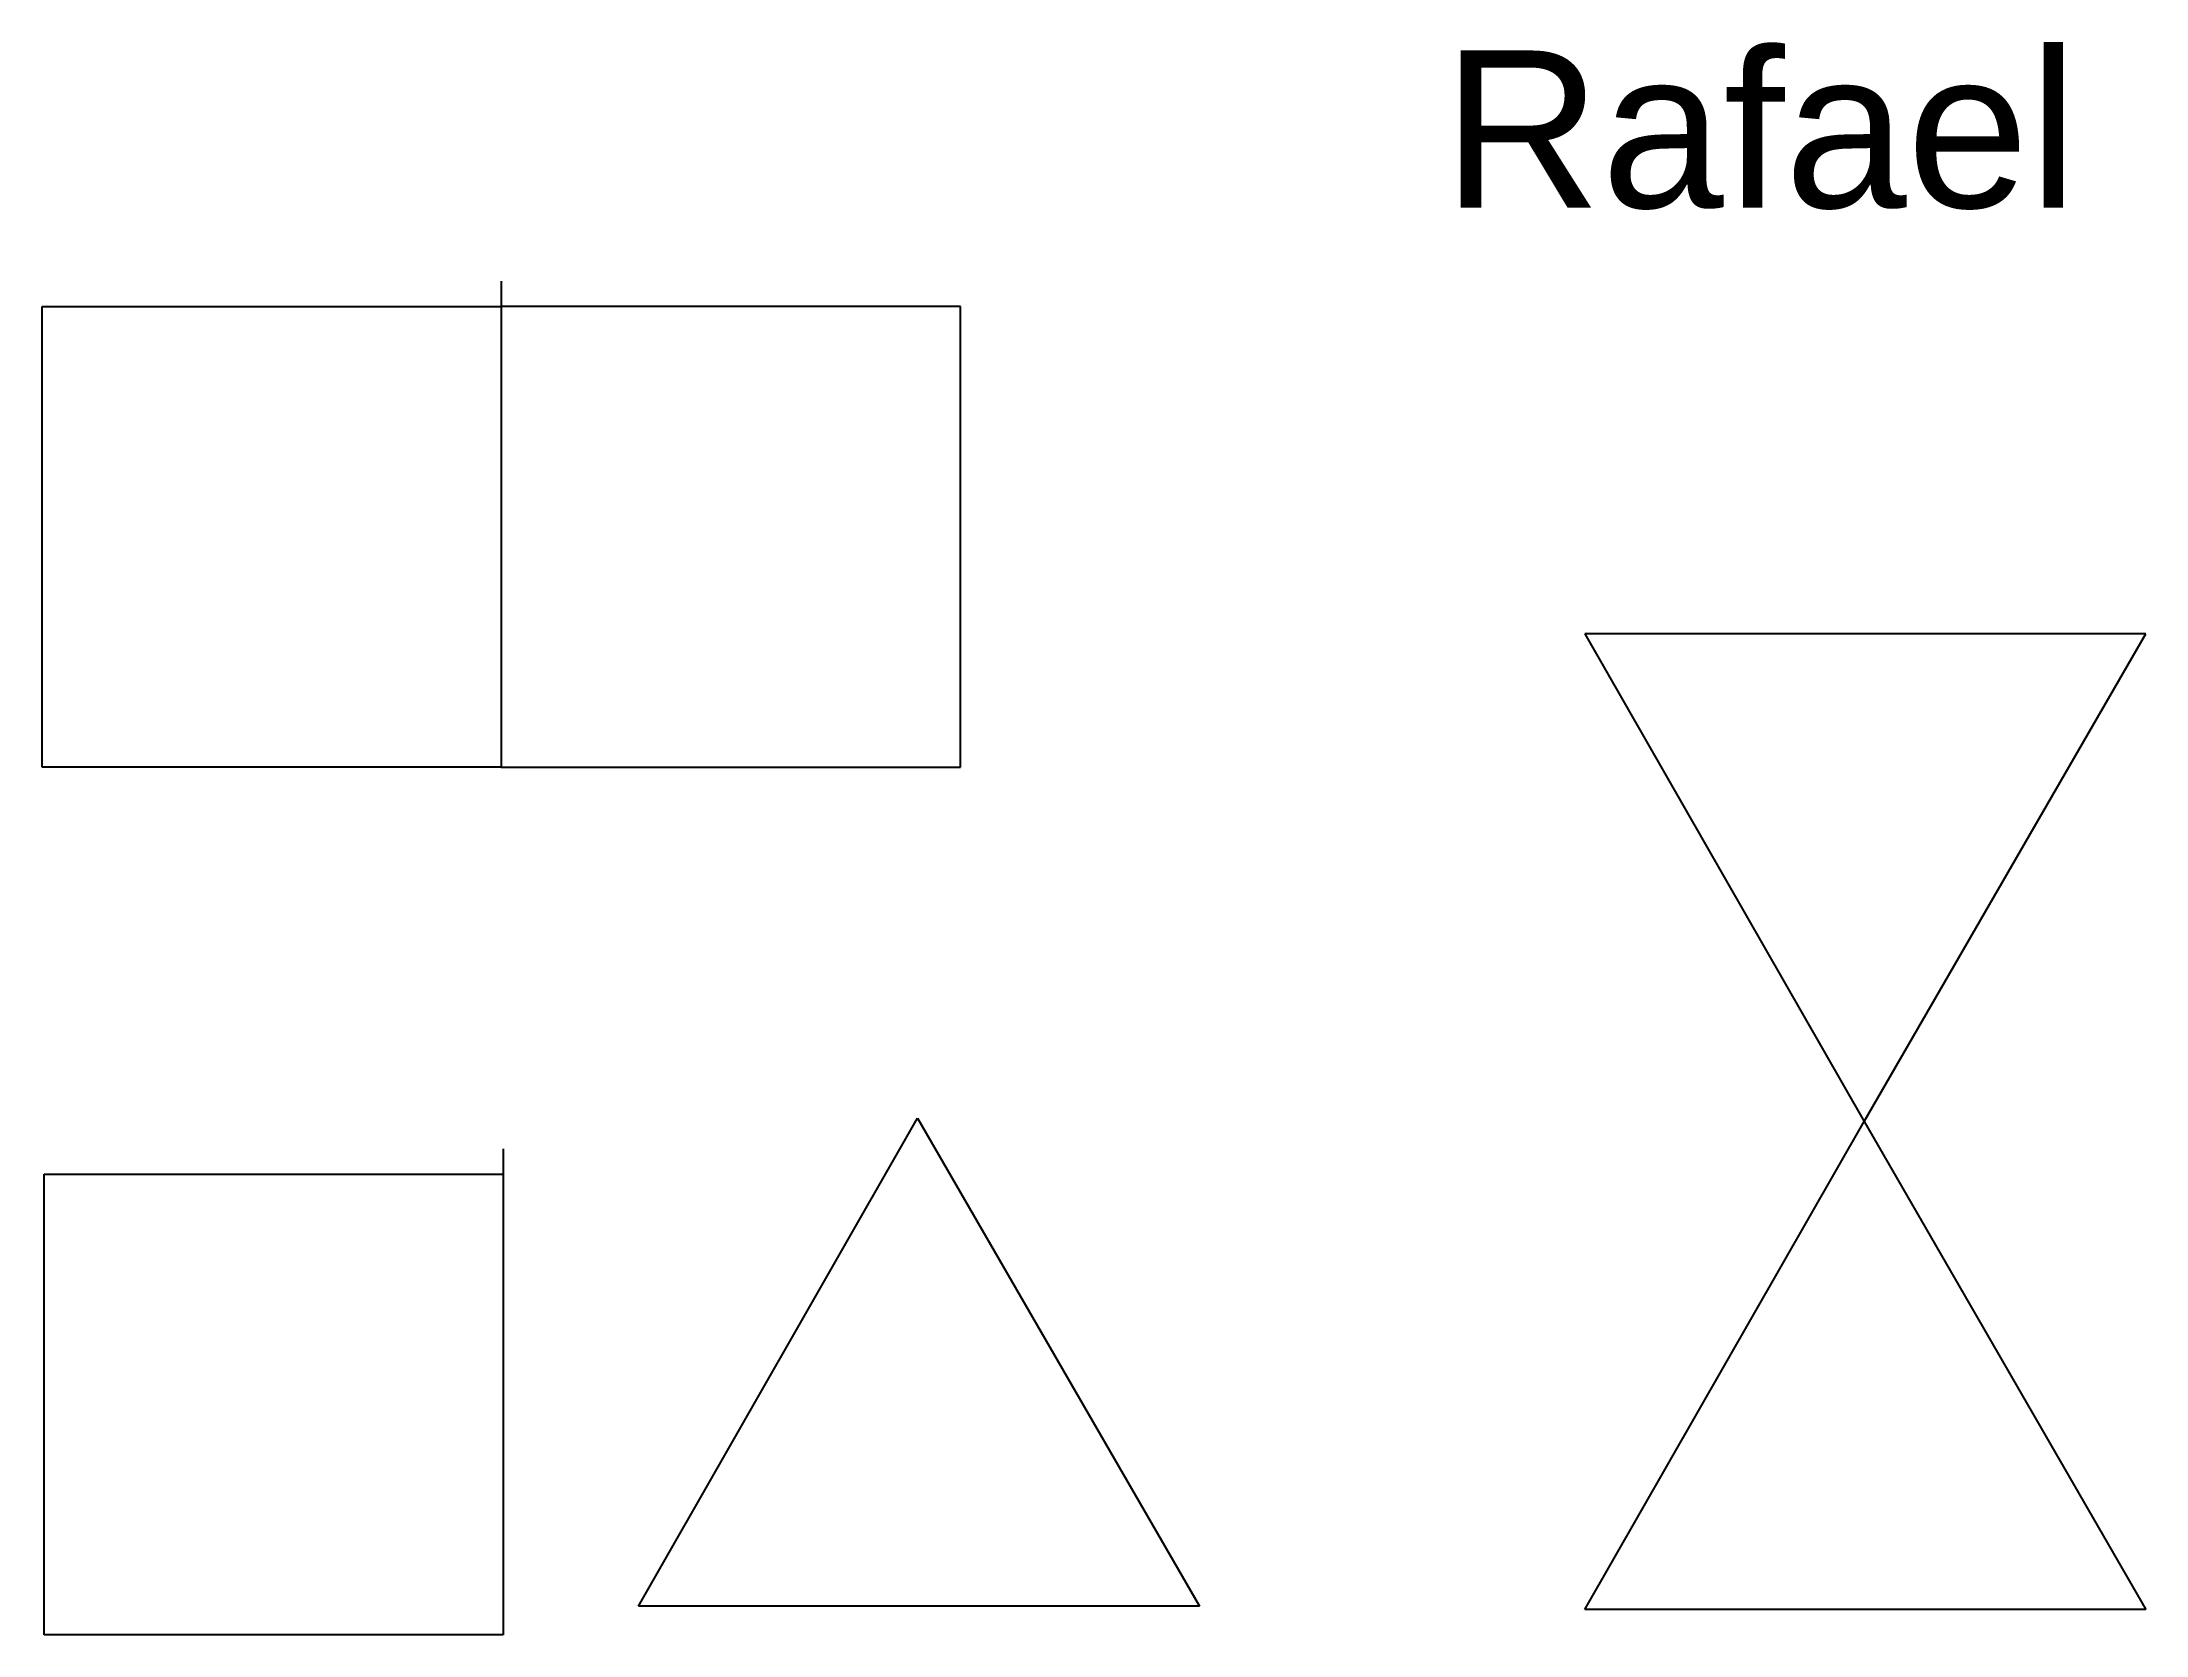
# Model space of a CAD drawing. Header units: millimetres. Extents: x 1261 to 6887, y 1186 to 5445.
import ezdxf

# ---------------------------------------------------------------- set-up
doc = ezdxf.new("R2010")
doc.units = ezdxf.units.MM
doc.styles.get("Standard").update_dxf_attribs({"font": 'Arial.ttf'})

msp = doc.modelspace()

# ---------------------------------------------------------------- linework, layer by layer
for p, q in [((2489.3, 4806.4), (2489.3, 3506.4)), ((2489.3, 4806.4), (2489.3, 3506.4)), ((1261.4, 3506.4), (1261.4, 4738.5)), ((1261.4, 4738.5), (2489.2, 4738.5)), ((3717.1, 4738.5), (2489.3, 4738.5)), ((3717.1, 3506.4), (3717.1, 4738.5)), ((5387.2, 3862.6), (6133.5, 2558.4)), ((6887.2, 3862.6), (5387.2, 3862.6)), ((6133.5, 2558.4), (6887.2, 3862.6)), ((2489.3, 3506.4), (1261.4, 3506.4)), ((2489.3, 3506.4), (3717.1, 3506.4)), ((2856.2, 1263.1), (3602.5, 2567.4)), ((3602.5, 2567.4), (4356.2, 1263.1)), ((5387.2, 1254.1), (6133.5, 2558.4)), ((6133.5, 2558.4), (6887.2, 1254.1)), ((2494.7, 2485.9), (2494.7, 1185.9)), ((1266.8, 1185.9), (1266.8, 2418)), ((1266.8, 2418), (2494.7, 2418)), ((4356.2, 1263.1), (2856.2, 1263.1)), ((6887.2, 1254.1), (5387.2, 1254.1)), ((2494.7, 1185.9), (1266.8, 1185.9))]:
    msp.add_line(p, q)

# ---------------------------------------------------------------- texts
at = {"insert": (5006.8, 5422.9), "char_height": 420.54, "attachment_point": 1}
msp.add_mtext_dynamic_manual_height_columns('Rafael', width=314428.229, gutter_width=2102.7, heights=[0], dxfattribs=at)

doc.saveas('drawing.dxf')
